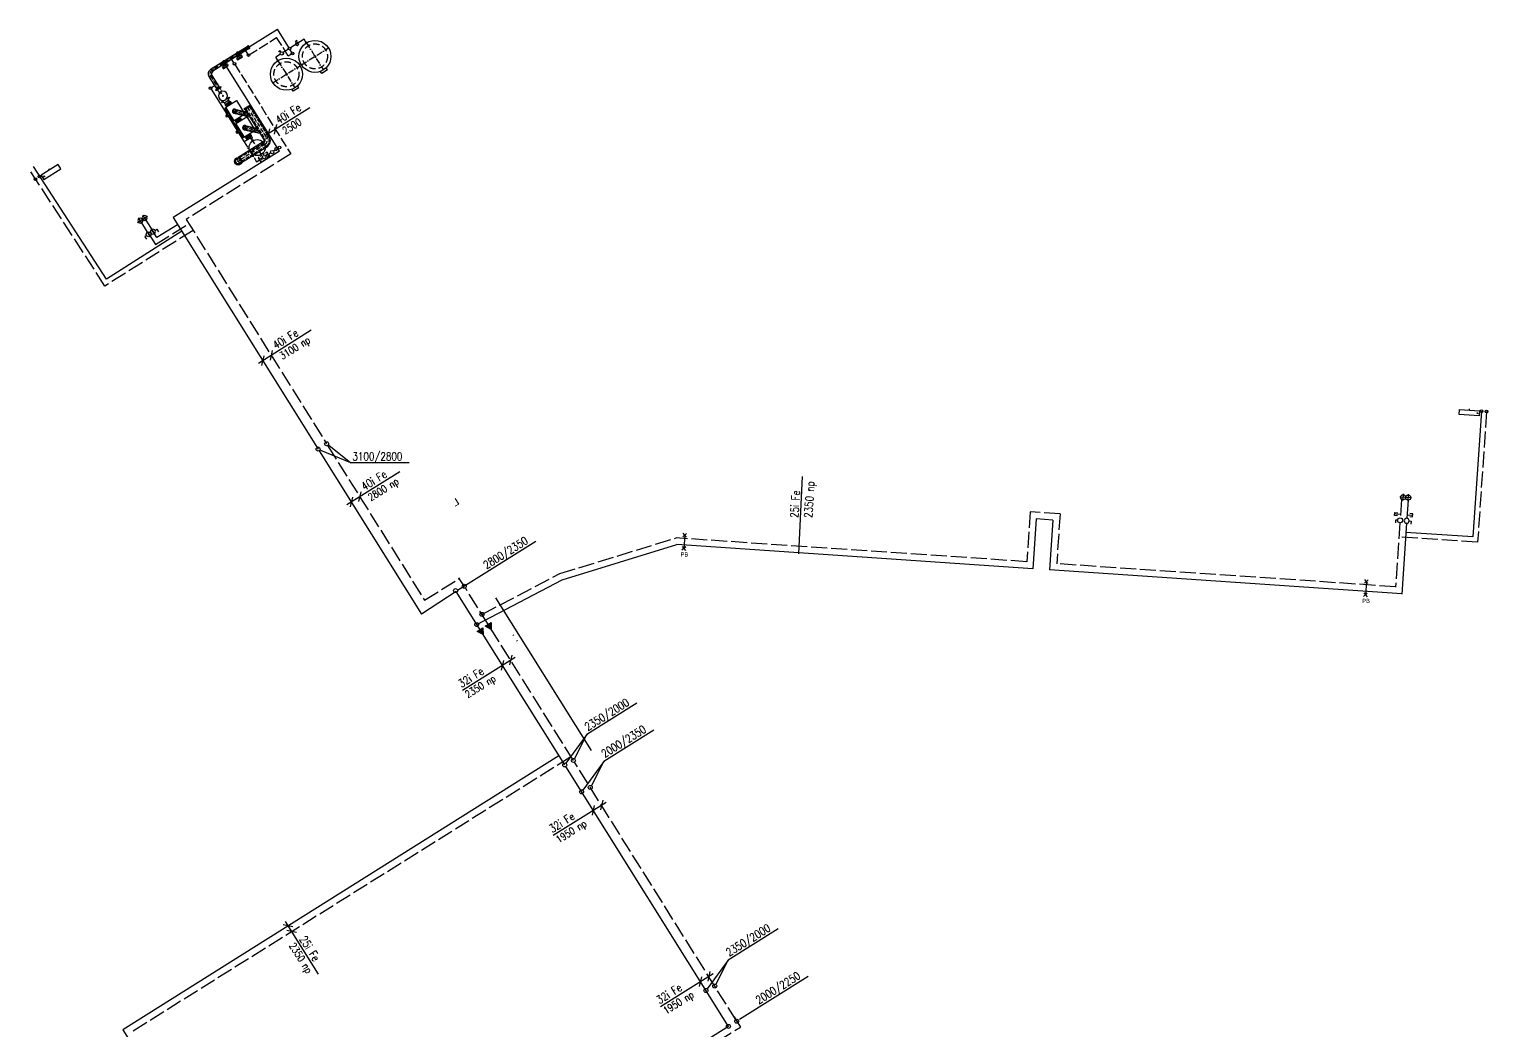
# Model space of a CAD drawing. Header units: millimetres. Extents: x -31076 to 15005, y 8975 to 66189.
# Drawn here: x -31076 to 12665, y 36157 to 66189 of the extents above; entities that cross this region are included whole.
import ezdxf
from ezdxf.enums import TextEntityAlignment as Align

# ---------------------------------------------------------------- set-up
doc = ezdxf.new("R2010")
doc.units = ezdxf.units.MM
for name, pattern in [('ACAD_ISO02W100', [15, 12, -3]), ('ACAD_ISO10W100', [18.5, 12, -3, 0.5, -3]), ('ČÁRKOVANÁ', [19.05, 12.7, -6.35])]:
    doc.linetypes.add(name, pattern=pattern)
doc.layers.add('-UNDERLAY_A-AREA-____-OTLN', color=252, linetype='Continuous', lineweight=25)
doc.layers.add('-UNDERLAY_I-WALL-____-OTLN', color=252, linetype='Continuous', lineweight=9)
for name, color, linetype in [('0UT_ARMATURY', 4, 'Continuous'), ('0UT_armatury závitové', 4, 'Continuous'), ('0UT_cerpadla', 4, 'Continuous'), ('0UT_DN_DN', 4, 'Continuous'), ('0UT_DN_kota', 4, 'Continuous'), ('0UT_DN_vyska', 4, 'Continuous'), ('0UT_LOMY_POTRUBI', 4, 'Continuous'), ('0UT_OT', 4, 'Continuous'), ('0UT_PB', 4, 'Continuous'), ('0UT_popis_UT_cara', 4, 'Continuous'), ('0UT_popis_UT_text', 4, 'Continuous'), ('0UT_POTRUBI', 4, 'Continuous'), ('0UT_POTRUBI_2CARA', 4, 'Continuous'), ('0UT_POTRUBI_2CARA_OSY', 4, 'ACAD_ISO10W100'), ('0ut_potrubi_redukce', 4, 'Continuous'), ('0UT_PRIRUBY', 4, 'Continuous'), ('0UT_STOUPACKY_ZNACKY', 4, 'Continuous'), ('0UT_SV', 4, 'ACAD_ISO10W100'), ('0UT_SV_upravena', 4, 'ACAD_ISO10W100'), ('0UT_TECHNOLOGIE', 4, 'Continuous'), ('0UT_VETEV_TUV', 4, 'Continuous'), ('0UT_VKL_BOD', 4, 'Continuous'), ('0UT_větev_T1_OT', 4, 'Continuous'), ('0UT_větev_T2', 4, 'Continuous')]:
    doc.layers.add(name, color=color, linetype=linetype)
doc.styles.add('Arial', font='arial.ttf', dxfattribs={"height": 50})
doc.styles.add('kačenka', font='romans.shx', dxfattribs={"width": 0.6})
doc.styles.add('POPISTELES', font='romans.shx', dxfattribs={"width": 0.8, "height": 100})
doc.styles.add('ROMANS', font='romans.shx', dxfattribs={"width": 0.7})

# ---------------------------------------------------------------- blocks, each defined once
blk = doc.blocks.new('A$C506974BA')
at = {"layer": '0UT_STOUPACKY_ZNACKY', "color": 8, "ltscale": 10}
for p, q in [((-68, 0), (68, 0)), ((0, 68), (0, -68))]:
    blk.add_line(p, q, dxfattribs=at)
at = {"layer": '0UT_STOUPACKY_ZNACKY', "ltscale": 10}
blk.add_circle((0, 0), 50, dxfattribs=at)
blk = doc.blocks.new('A$7E5810112F26AC')
at = {"layer": '0UT_ARMATURY', "ltscale": 40}
for p, q in [((-50, -50), (-90, -50)), ((-90, -50), (-90, -110))]:
    blk.add_line(p, q, dxfattribs=at)
blk.add_circle((0, -50), 50, dxfattribs=at)
blk = doc.blocks.new('A$7E5810F5D28A')
at = {"layer": '0UT_TECHNOLOGIE', "linetype": 'ACAD_ISO10W100', "ltscale": 15}
for p, q in [((0, 480), (0, -480)), ((480, 0), (-480, 0))]:
    blk.add_line(p, q, dxfattribs=at)
at = {"layer": '0UT_TECHNOLOGIE', "ltscale": 20}
for p, q in [((-540, -100), (-540, 100)), ((-540, 100), (-469, 100)), ((-540, -100), (-469, -100))]:
    blk.add_line(p, q, dxfattribs=at)
at = {"layer": '0UT_TECHNOLOGIE', "color": 7}
for p, q in [((480, 17), (505, 17)), ((505, 0), (505, 17)), ((505, 0), (505, -17)), ((505, 0), (505, -17)), ((480, -17), (505, -17))]:
    blk.add_line(p, q, dxfattribs=at)
at = {"layer": '0UT_TECHNOLOGIE', "ltscale": 20}
blk.add_circle((0, 0), 480, dxfattribs=at)
at = {"layer": '0UT_TECHNOLOGIE', "linetype": 'ČÁRKOVANÁ', "ltscale": 15}
blk.add_circle((0, 0), 375, dxfattribs=at)
at = {"layer": '0UT_TECHNOLOGIE', "style": 'POPISTELES', "width": 0.8}
blk.add_text('Vitocell 750 l', height=5, dxfattribs=at).set_placement((4, 0), align=Align.BOTTOM_LEFT)
blk = doc.blocks.new('A$C48D176CD')
at = {"layer": '0UT_cerpadla'}
for p, q in [((-111, 131), (-110, 144)), ((-111, 131), (-111, 131)), ((-111, 131), (-111, 131)), ((-111, 131), (-111, 131)), ((-110, 144), (68, 144)), ((-108, 87), (-107, 87)), ((-107, 87), (-107, 87)), ((-107, 87), (-107, 87)), ((-107, 87), (-107, 87)), ((-92, 87), (-91, 87)), ((-91, 87), (-89, 87)), ((-68, 43), (-70, 43)), ((-70, 23), (-70, 43)), ((-68, 23), (-70, 23)), ((-68, 43), (-68, 43)), ((-68, 43), (-68, 43)), ((-68, 43), (-66, 43)), ((-68, 43), (-68, 43)), ((-68, 43), (-66, 43)), ((-67, 43), (-68, 43)), ((-68, 23), (-68, 23)), ((-68, 23), (-68, 23)), ((-68, 23), (-66, 23)), ((-68, 23), (-66, 23)), ((-68, 23), (-68, 23)), ((-67, 23), (-68, 23)), ((-67, 43), (-58, 43)), ((-67, 23), (-58, 23)), ((-42, 43), (-66, 43)), ((-66, 43), (-66, 43)), ((-66, 23), (-66, 23)), ((-42, 23), (-66, 23)), ((-58, 43), (-58, 43)), ((-58, 23), (-58, 23)), ((-23, 19), (-57, 19)), ((-57, 19), (-57, 12)), ((-57, 15), (-57, 12)), ((-57, 12), (-57, 12)), ((-57, 12), (-57, 12)), ((-57, 7), (-57, 7)), ((-57, 7), (-57, 7)), ((-57, 7), (-57, 5)), ((-57, 7), (-57, 0)), ((-52, 45), (52, 45)), ((-52, 21), (-21, 21)), ((-44, 76), (-45, 87)), ((-44, 76), (44, 76)), ((-43, 76), (-43, 45)), ((-13, 43), (-42, 43)), ((-19, 23), (-42, 23)), ((-33, 0), (-33, 2)), ((-13, 43), (-13, 43)), ((-13, 43), (-13, 43)), ((-13, 43), (-13, 43)), ((2, 31), (-2, 31)), ((21, 21), (52, 21)), ((57, 19), (23, 19)), ((32, 87), (33, 87)), ((43, 76), (43, 45)), ((44, 76), (45, 87)), ((52, 45), (55, 44)), ((52, 21), (55, 22)), ((56, 36), (56, 42)), ((56, 24), (56, 30)), ((57, 19), (57, 12)), ((57, 15), (57, 12)), ((57, 12), (57, 12)), ((57, 12), (57, 12)), ((57, 7), (57, 7)), ((57, 7), (57, 7)), ((57, 7), (57, 5)), ((57, 7), (57, 0)), ((68, 144), (69, 131)), ((69, 131), (69, 131)), ((-33, 0), (-57, 0)), ((-55, 0), (-57, 0)), ((-55, -2), (-55, 0)), ((-37, -12), (-45, -12)), ((-40, -17), (-40, -12)), ((-40, -12), (-40, -12)), ((-34, -17), (-38, -17)), ((-35, -14), (-37, -12)), ((-35, -17), (-35, -12)), ((-26, -17), (-35, -17)), ((-25, -17), (-35, -17)), ((-34, -22), (-34, -17)), ((-20, -22), (-34, -22)), ((-25, -23), (-34, -22)), ((-29, -23), (-29, -35)), ((0, -35), (-29, -35)), ((-24, -17), (-26, -17)), ((-2, -54), (-2, -54)), ((-2, -54), (-2, -54)), ((29, -35), (0, -35)), ((2, -54), (2, -54)), ((2, -54), (2, -54)), ((34, -22), (20, -22)), ((31, -16), (25, -16)), ((25, -23), (34, -22)), ((29, -23), (29, -35)), ((57, 0), (30, 0)), ((45, -1), (30, -1)), ((31, -16), (31, -17)), ((34, -17), (31, -17)), ((34, -22), (34, -17)), ((34, -17), (50, -17)), ((48, -17), (48, -1)), ((50, -1), (48, -1)), ((50, -17), (48, -17)), ((50, -1), (57, 0)), ((50, -17), (50, -1))]:
    blk.add_line(p, q, dxfattribs=at)
at = {"layer": '0UT_cerpadla', "color": 8}
for p, q in [((-110, 131), (-111, 131)), ((-110, 131), (-110, 131)), ((-110, 131), (-110, 131)), ((-91, 131), (-92, 131))]:
    blk.add_line(p, q, dxfattribs=at)
at = {"layer": '0UT_cerpadla'}
blk.add_circle((0, 0), 29.8, dxfattribs=at)
at = {"layer": '0UT_cerpadla', "color": 251}
blk.add_circle((0, 0), 19.5, dxfattribs=at)
at = {"layer": '0UT_cerpadla'}
for centre, radius, start, end in [((-50, 21), 1.5, 270, 18.557), ((50, 21), 1.5, 161.443, 270), ((54, 42), 2, 0, 70), ((54, 24), 2, 290, 0), ((0, -5), 49, 268.0386, 270.0005), ((0, -5), 49, 269.9995, 271.9614)]:
    blk.add_arc(centre, radius, start, end, dxfattribs=at)
for centre, major_axis, ratio, start_param, end_param in [((0, 18), (-56.7, -5.5), 0.999991, 6.22994, 6.318027), ((0, 2), (-56.7, 5.5), 0.999991, 6.247529, 6.335616), ((-30, 87), (-96.1, 0), 0.00001, 2.648757, 2.652493), ((0, 18), (56.7, -5.5), 0.999991, 6.248344, 6.336431), ((0, 2), (56.7, 5.4), 0.999991, 6.231778, 6.319865), ((-11, -38), (-15.6, 0.1), 0.806112, 0.02425, 0.110033), ((-1, -44), (-21.8, 0.6), 0.449249, 1.265035, 1.557154), ((1, -44), (-21.8, -0.6), 0.449249, 1.584438, 1.876557), ((11, -38), (-15.5, -0.1), 0.808697, 3.030501, 3.116561)]:
    blk.add_ellipse(centre, major_axis=major_axis, ratio=ratio, start_param=start_param, end_param=end_param, dxfattribs=at)
at = {"layer": '0UT_cerpadla', "color": 8}
for points in [[(-111, 131), (-111, 131), (-111, 131), (-110, 131)], [(-109, 131), (-110, 131), (-110, 131), (-110, 131)]]:
    blk.add_open_spline(points, degree=3, dxfattribs=at)
at = {"layer": '0UT_cerpadla'}
for points, degree in [([(-108, 87), (-109, 101), (-110, 116), (-111, 131)], 3), ([(-52, 45), (-52, 45), (-53, 45), (-54, 44), (-54, 44), (-55, 44)], 5), ([(-52, 21), (-53, 21), (-54, 22), (-55, 22)], 3), ([(-30, 7), (-30, 7), (-29, 7), (-29, 8)], 3), ([(-12, 43), (-12, 43), (-12, 42), (-12, 42)], 3), ([(61, 87), (57, 87), (50, 87), (42, 87), (33, 87)], 4), ([(69, 131), (68, 116), (67, 101), (66, 87)], 3), ([(66, 87), (66, 87), (66, 87), (66, 87), (66, 87), (66, 87)], 5), ([(-45, -12), (-45, -12), (-45, -12), (-45, -12)], 3), ([(-39, -12), (-39, -12), (-39, -12), (-39, -12)], 3), ([(-34, -12), (-34, -12), (-35, -12), (-35, -12)], 3), ([(-27, -12), (-29, -12), (-32, -12), (-34, -12)], 3), ([(-26, -39), (-27, -37), (-27, -36), (-27, -35)], 3), ([(-24, -23), (-24, -23), (-24, -23), (-24, -23)], 3), ([(-2, -32), (-2, -32), (-2, -32), (-2, -32)], 3), ([(2, -32), (2, -32), (2, -32), (2, -32)], 3), ([(18, -24), (21, -24), (23, -23), (25, -23)], 3), ([(24, -23), (24, -23), (24, -23), (24, -23)], 3), ([(27, -35), (27, -36), (27, -37), (26, -39)], 3)]:
    blk.add_open_spline(points, degree=degree, dxfattribs=at)
at = {"layer": '0UT_cerpadla', "color": 8}
for points, degree, knots in [([(-110, 131), (-110, 131), (-110, 131), (-109, 131), (-109, 131), (-109, 131), (-109, 131), (-109, 131), (-109, 131), (-109, 131), (-108, 131), (-108, 131), (-108, 131), (-107, 131), (-106, 131), (-105, 131), (-105, 131), (-104, 131), (-103, 131), (-100, 131), (-99, 131), (-97, 131), (-96, 131), (-95, 131), (-95, 131), (-94, 131), (-93, 131), (-93, 131), (-92, 131), (-92, 131)], 3, [0, 0, 0, 0, 0.073696, 0.073696, 0.136784, 0.136784, 0.261881, 0.261881, 0.347705, 0.347705, 0.396612, 0.396612, 0.526707, 0.526707, 0.699406, 0.699406, 0.795605, 0.795605, 0.988034, 0.988034, 1.302648, 1.302648, 1.38408, 1.38408, 1.505345, 1.505345, 1.564031, 1.564031, 1.621354, 1.621354, 1.621354, 1.621354]), ([(-109, 131), (-109, 131), (-109, 131), (-109, 131), (-109, 131), (-109, 131)], 3, [-0.03653617, -0.03653617, -0.03653617, -0.03653617, -0.01826815, -0.01826815, 0, 0, 0, 0]), ([(-94, 131), (-96, 131), (-97, 131), (-101, 131), (-103, 131), (-106, 131), (-107, 131), (-109, 131), (-109, 131), (-109, 131)], 3, [-1.631179, -1.631179, -1.631179, -1.631179, -1.179348, -1.179348, -0.815286, -0.815286, -0.451374, -0.451374, 0, 0, 0, 0]), ([(-92, 131), (-92, 131), (-93, 131), (-93, 131), (-93, 131), (-93, 131), (-94, 131), (-94, 131), (-94, 131), (-94, 131), (-94, 131), (-94, 131)], 5, [0, 0, 0, 0, 0, 0, 1.052787, 1.052787, 1.052787, 1.499553, 1.499553, 1.499553, 1.795463, 1.795463, 1.795463, 1.795463, 1.795463, 1.795463]), ([(-92, 131), (-92, 131), (-92, 131), (-91, 131), (-91, 131), (-91, 131)], 3, [-0.1697494, -0.1697494, -0.1697494, -0.1697494, -0.0848673, -0.0848673, 0, 0, 0, 0]), ([(69, 131), (31, 131), (27, 131), (23, 131), (20, 131), (17, 131), (13, 131), (10, 131), (7, 131), (5, 131), (-5, 131), (-15, 131), (-24, 131), (-32, 131), (-40, 131), (-47, 131), (-61, 131), (-75, 131), (-88, 131), (-89, 131), (-90, 131), (-91, 131)], 3, [0.000024, 0.000024, 0.000024, 0.000024, 12.654038, 12.654038, 12.654038, 23.029878, 23.029878, 23.029878, 32.006437, 32.006437, 32.006437, 61.457706, 61.457706, 61.457706, 84.561033, 84.561033, 84.561033, 125.472818, 125.472818, 125.472818, 127.790128, 127.790128, 127.790128, 127.790128]), ([(-91, 131), (-79, 131), (-67, 131), (-51, 131), (-47, 131), (-38, 131), (-32, 131), (-22, 131), (-16, 131), (-7, 131), (-3, 131), (4, 131), (6, 131), (12, 131), (14, 131), (18, 131), (19, 131), (23, 131), (25, 131), (30, 131), (32, 131), (35, 131)], 3, [-12.719551, -12.719551, -12.719551, -12.719551, -9.179779, -9.179779, -7.984236, -7.984236, -6.394327, -6.394327, -4.805709, -4.805709, -3.610494, -3.610494, -2.711491, -2.711491, -2.03585, -2.03585, -1.528134, -1.528134, -0.765405, -0.765405, -0.000002, -0.000002, -0.000002, -0.000002]), ([(35, 131), (38, 131), (41, 131), (47, 131), (50, 131), (54, 131), (57, 131), (60, 131), (61, 131), (62, 131), (62, 131), (63, 131), (63, 131), (63, 131), (63, 131), (63, 131), (64, 131), (64, 131), (64, 131), (64, 131), (64, 131), (64, 131), (64, 131), (64, 131), (64, 131), (64, 131)], 3, [0, 0, 0, 0, 1.133969, 1.133969, 2.258949, 2.258949, 3.369868, 3.369868, 3.918093, 3.918093, 4.190091, 4.190091, 4.325523, 4.325523, 4.393093, 4.393093, 4.42684, 4.42684, 4.443704, 4.443704, 4.452134, 4.452134, 4.456349, 4.456349, 4.460562, 4.460562, 4.460562, 4.460562]), ([(64, 131), (65, 131), (66, 131), (68, 131), (69, 131), (69, 131), (69, 131), (69, 131)], 3, [-10.055209, -10.055209, -10.055209, -10.055209, -8.975972, -8.975972, -7.882626, -7.882626, -7.257423, -7.257423, -7.257423, -7.257423])]:
    blk.add_open_spline(points, degree=degree, knots=knots, dxfattribs=at)
at = {"layer": '0UT_cerpadla'}
for points, degree, knots in [([(-92, 87), (-93, 87), (-93, 87), (-93, 87), (-94, 87), (-94, 87), (-95, 87), (-96, 87), (-96, 87), (-97, 87), (-99, 87), (-100, 87), (-101, 87), (-103, 87), (-104, 87), (-105, 87), (-106, 87), (-106, 87), (-107, 87), (-107, 87), (-107, 87)], 5, [38.923731, 38.923731, 38.923731, 38.923731, 38.923731, 38.923731, 41.514116, 41.514116, 41.514116, 44.137442, 44.137442, 44.137442, 50.017361, 50.017361, 50.017361, 59.512524, 59.512524, 59.512524, 69.756127, 69.756127, 69.756127, 79.068936, 79.068936, 79.068936, 79.068936, 79.068936, 79.068936]), ([(32, 87), (30, 87), (28, 87), (26, 87), (22, 87), (18, 87), (16, 87), (12, 87), (9, 87), (7, 87), (0, 87), (-8, 87), (-13, 87), (-23, 87), (-34, 87), (-38, 87), (-51, 87), (-64, 87), (-72, 87), (-80, 87), (-89, 87)], 5, [180.736954, 180.736954, 180.736954, 180.736954, 180.736954, 180.736954, 202.705345, 202.705345, 202.705345, 220.718572, 220.718572, 220.718572, 236.302634, 236.302634, 236.302634, 287.432428, 287.432428, 287.432428, 327.541963, 327.541963, 327.541963, 402.59171, 402.59171, 402.59171, 402.59171, 402.59171, 402.59171]), ([(-56, 43), (-56, 43), (-56, 43), (-56, 44), (-55, 44), (-55, 44), (-55, 44), (-55, 44)], 3, [-1.0711989, -1.0711989, -1.0711989, -1.0711989, -1.038574, -1.038574, -0.9643464, -0.9643464, -0.9556717, -0.9556717, -0.9556717, -0.9556717]), ([(-56, 23), (-56, 23), (-56, 23), (-56, 23), (-55, 22), (-55, 22), (-55, 22), (-55, 22)], 3, [0.1154406, 0.1154406, 0.1154406, 0.1154406, 0.1480655, 0.1480655, 0.2222932, 0.2222932, 0.2309678, 0.2309678, 0.2309678, 0.2309678]), ([(-33, 2), (-33, 3), (-33, 3), (-33, 3), (-33, 3), (-32, 4), (-32, 5), (-31, 6), (-30, 6), (-30, 7)], 3, [0, 0, 0, 0, 0.047716, 0.047716, 0.1055466, 0.1055466, 0.2695679, 0.2695679, 0.4245111, 0.4245111, 0.4245111, 0.4245111]), ([(-12, 43), (-12, 43), (-12, 43), (-12, 43), (-12, 43), (-13, 43), (-13, 43), (-13, 43), (-13, 43), (-13, 43)], 3, [0, 0, 0, 0, 0.0107778, 0.0107778, 0.0215553, 0.0215553, 0.03232076, 0.03232076, 0.04308671, 0.04308671, 0.04308671, 0.04308671]), ([(-10, 28), (-9, 30), (-9, 31), (-9, 35), (-9, 37), (-10, 40), (-11, 42), (-13, 43)], 3, [-1.577195, -1.577195, -1.577195, -1.577195, -1.076437, -1.076437, -0.538568, -0.538568, -0.000001, -0.000001, -0.000001, -0.000001]), ([(-13, 43), (-13, 43), (-13, 43), (-13, 43), (-13, 43), (-13, 43), (-13, 43), (-13, 43), (-13, 43), (-13, 43)], 3, [-0.04263618, -0.04263618, -0.04263618, -0.04263618, -0.03197688, -0.03197688, -0.02131805, -0.02131805, -0.01065917, -0.01065917, -0.00000001, -0.00000001, -0.00000001, -0.00000001]), ([(-13, 43), (-12, 42), (-11, 40), (-10, 37), (-9, 35), (-9, 31), (-10, 30), (-10, 28)], 3, [0.000002, 0.000002, 0.000002, 0.000002, 0.539039, 0.539039, 1.076352, 1.076352, 1.592434, 1.592434, 1.592434, 1.592434]), ([(-13, 43), (-13, 43), (-13, 43), (-13, 43), (-13, 43), (-13, 43), (-13, 43), (-13, 43), (-13, 43), (-13, 43)], 3, [-0.04264014, -0.04264014, -0.04264014, -0.04264014, -0.03197437, -0.03197437, -0.02130905, -0.02130905, -0.01065467, -0.01065467, 0, 0, 0, 0]), ([(-13, 43), (-13, 43), (-13, 43), (-13, 43), (-13, 43), (-13, 43), (-13, 43), (-13, 43), (-13, 43), (-13, 43)], 3, [0, 0, 0, 0, 0.01077076, 0.01077076, 0.02154122, 0.02154122, 0.03231143, 0.03231143, 0.04308212, 0.04308212, 0.04308212, 0.04308212]), ([(-13, 43), (-12, 42), (-11, 40), (-9, 37), (-9, 35), (-9, 31), (-9, 30), (-10, 28)], 3, [0, 0, 0, 0, 0.536224, 0.536224, 1.072624, 1.072624, 1.580572, 1.580572, 1.580572, 1.580572]), ([(-12, 42), (-11, 41), (-10, 39), (-9, 36), (-9, 35), (-9, 31), (-9, 30), (-10, 28), (-10, 28), (-10, 28)], 3, [0, 0, 0, 0, 0.473174, 0.473174, 0.947266, 0.947266, 1.421483, 1.421483, 1.440257, 1.440257, 1.440257, 1.440257]), ([(3, 33), (3, 33), (3, 34), (3, 35), (2, 35), (2, 35), (2, 36), (1, 36), (0, 36), (0, 36), (-1, 36), (-2, 36), (-2, 35), (-2, 35), (-3, 35), (-3, 34), (-3, 33), (-3, 33)], 3, [0, 0, 0, 0, 0.1130288, 0.1130288, 0.2260576, 0.2260576, 0.3390864, 0.3390864, 0.4521152, 0.4521152, 0.565144, 0.565144, 0.6781728, 0.6781728, 0.7912016, 0.7912016, 0.9042305, 0.9042305, 0.9042305, 0.9042305]), ([(-3, 33), (-3, 33), (-3, 32), (-3, 32), (-2, 31), (-2, 31), (-2, 30), (-1, 30), (0, 30), (0, 30), (1, 30), (2, 30), (2, 31), (2, 31), (3, 32), (3, 32), (3, 33), (3, 33)], 3, [0.9042305, 0.9042305, 0.9042305, 0.9042305, 1.0172593, 1.0172593, 1.1302881, 1.1302881, 1.2433169, 1.2433169, 1.3563457, 1.3563457, 1.4693745, 1.4693745, 1.5824033, 1.5824033, 1.6954321, 1.6954321, 1.8084609, 1.8084609, 1.8084609, 1.8084609]), ([(56, 36), (56, 36), (56, 36), (56, 36), (56, 35), (56, 35), (56, 35), (56, 34), (56, 33), (56, 33)], 3, [0.4521152, 0.4521152, 0.4521152, 0.4521152, 0.565144, 0.565144, 0.6781728, 0.6781728, 0.7912016, 0.7912016, 0.9042305, 0.9042305, 0.9042305, 0.9042305]), ([(56, 33), (56, 33), (56, 32), (56, 32), (56, 31), (56, 31), (56, 30), (56, 30), (56, 30), (56, 30)], 3, [0.9042305, 0.9042305, 0.9042305, 0.9042305, 1.0172593, 1.0172593, 1.1302881, 1.1302881, 1.2433169, 1.2433169, 1.3563457, 1.3563457, 1.3563457, 1.3563457]), ([(66, 87), (66, 87), (66, 87), (64, 87), (63, 87), (61, 87)], 3, [-2.611577, -2.611577, -2.611577, -2.611577, -1.305789, -1.305789, 0, 0, 0, 0]), ([(-55, 0), (-55, 0), (-54, 0), (-52, 0), (-50, 0), (-44, 0), (-42, 0), (-37, 0), (-35, 0), (-33, 0)], 3, [-5.124102, -5.124102, -5.124102, -5.124102, -4.021283, -4.021283, -2.211077, -2.211077, -0.908452, -0.908452, -0.000001, -0.000001, -0.000001, -0.000001]), ([(-45, -12), (-45, -12), (-45, -12), (-45, -12), (-45, -12), (-45, -12), (-46, -12), (-46, -12), (-46, -12), (-46, -12), (-47, -12), (-47, -12), (-47, -12), (-48, -11), (-49, -11), (-50, -10), (-51, -10), (-52, -8), (-53, -7), (-54, -5), (-54, -4), (-55, -3), (-55, -2), (-55, -2)], 3, [0, 0, 0, 0, 0.097365, 0.097365, 0.147236, 0.147236, 0.190374, 0.190374, 0.250095, 0.250095, 0.310791, 0.310791, 0.410027, 0.410027, 0.5976, 0.5976, 0.888115, 0.888115, 1.205554, 1.205554, 1.524166, 1.524166, 1.670919, 1.670919, 1.670919, 1.670919]), ([(-38, -17), (-38, -17), (-39, -17), (-39, -17), (-39, -17), (-40, -17), (-40, -17), (-40, -17)], 3, [-0.9464017, -0.9464017, -0.9464017, -0.9464017, -0.8280898, -0.8280898, -0.7097778, -0.7097778, -0.6311225, -0.6311225, -0.6311225, -0.6311225]), ([(-35, -12), (-35, -12), (-35, -12), (-36, -12), (-36, -12), (-37, -12), (-37, -12), (-37, -12)], 3, [-2.910986, -2.910986, -2.910986, -2.910986, -2.843582, -2.843582, -2.176255, -2.176255, -1.775306, -1.775306, -1.775306, -1.775306]), ([(-8, -53), (-11, -53), (-13, -52), (-16, -51), (-19, -50), (-22, -48), (-23, -47), (-24, -45), (-25, -43), (-26, -42), (-26, -41), (-26, -40)], 5, [75.737459, 75.737459, 75.737459, 75.737459, 75.737459, 75.737459, 84.003498, 84.003498, 84.003498, 88.136517, 88.136517, 88.136517, 92.269537, 92.269537, 92.269537, 92.269537, 92.269537, 92.269537]), ([(-18, -24), (-21, -24), (-23, -23), (-24, -23), (-24, -23), (-25, -23)], 3, [0.156874, 0.156874, 0.156874, 0.156874, 1.252622, 1.252622, 1.291832, 1.291832, 1.291832, 1.291832]), ([(-17, -25), (-17, -25), (-17, -25), (-16, -26), (-16, -27), (-15, -28), (-14, -29), (-13, -30), (-12, -30), (-10, -31), (-9, -31), (-8, -32)], 3, [0.092886, 0.092886, 0.092886, 0.092886, 0.195787, 0.195787, 0.414271, 0.414271, 0.752501, 0.752501, 1.072591, 1.072591, 1.381523, 1.381523, 1.381523, 1.381523]), ([(-8, -32), (-7, -32), (-6, -32), (-4, -32), (-3, -32), (-2, -32)], 3, [0, 0, 0, 0, 0.337514, 0.337514, 0.670308, 0.670308, 0.670308, 0.670308]), ([(-2, -32), (-2, -32), (-2, -32), (-2, -32), (-2, -32), (-2, -32)], 3, [0, 0, 0, 0, 0.001973185, 0.001973185, 0.005164924, 0.005164924, 0.005164924, 0.005164924]), ([(-2, -32), (-2, -32), (-1, -32), (-1, -32), (0, -32), (0, -32)], 3, [0, 0, 0, 0, 0.0902817, 0.0902817, 0.1806125, 0.1806125, 0.1806125, 0.1806125]), ([(2, -32), (2, -32), (1, -32), (1, -32), (0, -32), (0, -32)], 3, [-0.1806041, -0.1806041, -0.1806041, -0.1806041, -0.0903265, -0.0903265, 0, 0, 0, 0]), ([(8, -32), (7, -32), (6, -32), (4, -32), (3, -32), (2, -32)], 3, [-0.6727624, -0.6727624, -0.6727624, -0.6727624, -0.3340131, -0.3340131, -0.0000002, -0.0000002, -0.0000002, -0.0000002]), ([(2, -32), (2, -32), (2, -32), (2, -32), (2, -32), (2, -32)], 3, [-0.003256231, -0.003256231, -0.003256231, -0.003256231, -0.002015467, -0.002015467, 0, 0, 0, 0]), ([(8, -32), (9, -31), (10, -31), (12, -30), (13, -30), (14, -29), (15, -28), (16, -27), (16, -26), (17, -25), (17, -25), (17, -25)], 3, [0, 0, 0, 0, 0.31158, 0.31158, 0.634415, 0.634415, 0.975513, 0.975513, 1.195845, 1.195845, 1.299615, 1.299615, 1.299615, 1.299615]), ([(26, -40), (26, -42), (25, -44), (24, -45), (23, -47), (22, -48), (20, -49), (17, -51), (12, -52), (8, -53)], 3, [143.096887, 143.096887, 143.096887, 143.096887, 147.229912, 147.229912, 147.229912, 151.362938, 151.362938, 151.362938, 159.628988, 159.628988, 159.628988, 159.628988]), ([(45, -1), (42, -4), (39, -7), (37, -9), (34, -12), (32, -15), (32, -15), (31, -15), (31, -16)], 5, [0, 0, 0, 0, 0, 0, 28.399017, 28.399017, 28.399017, 30.627542, 30.627542, 30.627542, 30.627542, 30.627542, 30.627542])]:
    blk.add_open_spline(points, degree=degree, knots=knots, dxfattribs=at)
for points, weights in [([(31, -17), (38, -17), (48, -17)], [1.38380072039, 1.23005690988, 1.04780471135]), ([(48, -1), (46, -1), (45, -1)], [1.46769758013, 1.5104979856, 1.55217594199])]:
    blk.add_rational_spline(points, weights, degree=2, dxfattribs=at)
at = {"layer": '0UT_cerpadla', "color": 3, "style": 'Arial', "width": 0.8}
blk.add_text('MAGNA1 32-100', height=5, dxfattribs=at).set_placement((0, 45), align=Align.BOTTOM_CENTER)
blk = doc.blocks.new('A$C09B05375')
at = {"layer": '0UT_TECHNOLOGIE'}
blk.add_lwpolyline([(0, 0), (480, 0), (480, 380), (0, 380)], close=True, dxfattribs=at)
at = {"layer": '0UT_TECHNOLOGIE', "color": 251}
for radius in [62.5, 40]:
    blk.add_circle((240, 220), radius, dxfattribs=at)
at = {"layer": '0UT_TECHNOLOGIE', "color": 3, "style": 'kačenka', "width": 0.8}
blk.add_text('VIESSMANN VITODES 200-W, P= 10,9-45 kW (80/60°C)', height=2, dxfattribs=at).set_placement((3, 0), align=Align.BOTTOM_LEFT)
blk = doc.blocks.new('A$7E5812FB25E')
at = {"layer": '0UT_TECHNOLOGIE', "lineweight": 20}
for p, q in [((0, 85), (0, -60)), ((0, 85), (0, -85)), ((0, 85), (10, 85)), ((10, 85), (10, -85)), ((117, 45), (10, 45)), ((0, -85), (10, -85)), ((117, -45), (10, -45))]:
    blk.add_line(p, q, dxfattribs=at)
at = {"layer": '0UT_TECHNOLOGIE'}
for p, q in [((433, 85), (353, 85)), ((381, 85), (381, 127)), ((381, 127), (405, 127)), ((393, 135), (384, 135)), ((384, 135), (384, 127)), ((393, 135), (402, 135)), ((402, 135), (402, 127)), ((405, 85), (405, 127)), ((488, 75), (443, 75)), ((443, 75), (443, -75)), ((488, 75), (580, 75)), ((508, 80), (502, 80)), ((502, 80), (502, 70)), ((502, 75), (502, 80)), ((502, 77), (508, 77)), ((502, 72), (508, 72)), ((502, 70), (508, 70)), ((506, 58), (508, 62)), ((508, 58), (506, 58)), ((506, 58), (506, 0)), ((508, -91), (508, 90)), ((530, 90), (508, 90)), ((508, 90), (508, 18)), ((530, 75), (508, 75)), ((530, 60), (509, 60)), ((530, 45), (509, 45)), ((530, 75), (530, 90)), ((530, 90), (545, 90)), ((530, 75), (530, 90)), ((530, 75), (530, 90)), ((530, 75), (530, 90)), ((546, 82), (530, 82)), ((530, -76), (530, 75)), ((530, -76), (530, 75)), ((546, 68), (530, 68)), ((547, 29), (530, 29)), ((545, 90), (547, -1)), ((555, 79), (546, 79)), ((556, 61), (546, 61)), ((555, 75), (555, 79)), ((555, 75), (558, -1)), ((591, 153), (791, 153)), ((591, 153), (591, 112)), ((850, 243), (791, 243)), ((791, 129), (791, 243)), ((791, 129), (850, 129)), ((850, 129), (850, 243)), ((850, 153), (1371, 153)), ((1060, 75), (1095, 75)), ((1085, 75), (1083, -1)), ((1085, 75), (1085, 79)), ((1085, 79), (1095, 79)), ((1085, 61), (1095, 61)), ((1095, 90), (1094, -1)), ((1094, 29), (1127, 29)), ((1095, 90), (1125, 90)), ((1095, 82), (1110, 82)), ((1095, 68), (1110, 68)), ((1110, 75), (1110, 90)), ((1110, 75), (1110, 90)), ((1126, 82), (1110, 82)), ((1110, -76), (1110, 75)), ((1126, 68), (1110, 68)), ((1125, 90), (1127, -1)), ((1135, 79), (1126, 79)), ((1126, 75), (1160, 75)), ((1136, 61), (1126, 61)), ((1135, 75), (1135, 79)), ((1135, 78), (1138, 78)), ((1135, 75), (1138, -1)), ((1138, 71), (1136, 71)), ((1138, 78), (1138, 75)), ((1138, 75), (1138, 71)), ((1371, 129), (1371, 243)), ((1371, 243), (1430, 243)), ((1371, 129), (1430, 129)), ((1430, 129), (1430, 243)), ((1430, 153), (1630, 153)), ((1630, 153), (1630, 112)), ((1640, 75), (1665, 75)), ((1665, 75), (1663, -1)), ((1665, 75), (1665, 79)), ((1665, 79), (1675, 79)), ((1665, 61), (1675, 61)), ((1675, 90), (1674, -1)), ((1674, 29), (1690, 29)), ((1690, 90), (1675, 90)), ((1675, 82), (1690, 81)), ((1675, 68), (1690, 68)), ((1690, 75), (1690, 90)), ((1690, 75), (1690, 90)), ((1690, 75), (1690, 90)), ((1690, 75), (1690, 90)), ((1690, 90), (1712, 90)), ((1690, -76), (1690, 75)), ((1690, 75), (1712, 75)), ((1690, -76), (1690, 75)), ((1690, 60), (1712, 60)), ((1690, 45), (1712, 45)), ((1712, -91), (1712, 90)), ((1712, 90), (1712, 18)), ((1712, 80), (1718, 80)), ((1718, 77), (1712, 77)), ((1718, 70), (1712, 70)), ((1714, 58), (1712, 62)), ((1712, 58), (1714, 58)), ((1719, 72), (1713, 72)), ((1714, 58), (1714, -1)), ((1718, 80), (1718, 70)), ((1718, 75), (1718, 80)), ((433, -85), (353, -85)), ((381, -85), (381, -127)), ((381, -127), (405, -127)), ((384, -135), (384, -127)), ((393, -135), (384, -135)), ((393, -135), (402, -135)), ((402, -135), (402, -127)), ((405, -85), (405, -127)), ((508, -76), (443, -76)), ((502, -81), (502, -71)), ((502, -71), (508, -71)), ((502, -73), (508, -73)), ((502, -78), (508, -78)), ((508, -81), (502, -81)), ((506, -59), (506, 0)), ((508, -59), (506, -59)), ((506, -59), (508, -63)), ((508, -76), (546, -76)), ((508, -83), (546, -83)), ((530, -91), (508, -91)), ((530, -46), (509, -46)), ((530, -61), (509, -61)), ((547, -30), (530, -30)), ((556, -69), (530, -69)), ((530, -76), (530, -91)), ((530, -76), (530, -91)), ((530, -76), (530, -91)), ((530, -76), (530, -91)), ((554, -91), (535, -91)), ((545, -91), (547, -1)), ((556, -63), (546, -62)), ((546, -76), (580, -76)), ((546, -83), (580, -83)), ((556, -76), (554, -91)), ((555, -76), (558, -1)), ((1060, -76), (1095, -76)), ((1060, -76), (1095, -76)), ((1085, -76), (1083, -1)), ((1085, -63), (1095, -62)), ((1085, -69), (1110, -69)), ((1085, -76), (1087, -91)), ((1087, -91), (1105, -91)), ((1095, -91), (1094, -1)), ((1094, -30), (1127, -30)), ((1126, -83), (1095, -83)), ((1126, -69), (1110, -69)), ((1110, -76), (1110, -91)), ((1110, -76), (1110, -91)), ((1110, -91), (1135, -91)), ((1125, -91), (1127, -1)), ((1136, -63), (1126, -62)), ((1126, -76), (1160, -76)), ((1135, -91), (1138, -1)), ((1135, -79), (1138, -79)), ((1138, -72), (1136, -72)), ((1138, -76), (1138, -72)), ((1138, -79), (1138, -76)), ((1640, -1), (1690, -1)), ((1640, -76), (1696, -76)), ((1640, -76), (1712, -76)), ((1665, -76), (1663, -1)), ((1665, -63), (1675, -62)), ((1665, -69), (1690, -69)), ((1665, -76), (1667, -91)), ((1667, -91), (1685, -91)), ((1675, -91), (1674, -1)), ((1674, -30), (1690, -30)), ((1690, -91), (1685, -91)), ((1690, -46), (1712, -46)), ((1690, -61), (1712, -61)), ((1690, -76), (1690, -91)), ((1690, -76), (1690, -91)), ((1690, -76), (1690, -91)), ((1690, -76), (1690, -91)), ((1690, -91), (1712, -91)), ((1712, -59), (1714, -59)), ((1714, -59), (1712, -63)), ((1718, -71), (1712, -71)), ((1718, -78), (1712, -78)), ((1712, -81), (1718, -81)), ((1719, -73), (1713, -73)), ((1714, -59), (1714, -1)), ((1718, -81), (1718, -71))]:
    blk.add_line(p, q, dxfattribs=at)
at = {"layer": '0UT_TECHNOLOGIE', "lineweight": 25}
for p, q in [((508, -91), (580, -91)), ((508, -91), (580, -91)), ((530, 0), (580, -1)), ((530, -91), (535, -91)), ((547, -1), (580, -1)), ((1060, -1), (1094, -1)), ((1110, -91), (1105, -91)), ((1127, -1), (1160, -1))]:
    blk.add_line(p, q, dxfattribs=at)
at = {"layer": '0UT_TECHNOLOGIE'}
blk.add_lwpolyline([(161, -13), (168, 3), (155, 14), (141, 6), (144, -11)], close=True, dxfattribs=at)
for centre, radius in [((247, 0), 136), ((247, 0), 15), ((820, 219), 17.8), ((1400, 219), 17.8)]:
    blk.add_circle(centre, radius, dxfattribs=at)
for centre, start, end in [((433, 75), 0, 90.1524), ((433, -75), 269.8476, 0)]:
    blk.add_arc(centre, 10, start, end, dxfattribs=at)
for p in [(580, -268), (1160, -268)]:
    blk.add_blockref('A$C09B05375', p, dxfattribs=at)

msp = doc.modelspace()

# ---------------------------------------------------------------- hatches: boundary and pattern name
at = {"layer": '0UT_OT'}
for points in [[(-30619, 61782, -1), (-30641, 61768, -1)], [(12343, 54675, 1), (12368, 54673, 1)]]:
    msp.add_hatch(color=256, dxfattribs=at).paths.add_polyline_path(points)
at = {"layer": '0ut_potrubi_redukce'}
h = msp.add_hatch(color=256, dxfattribs=at)
h.paths.add_polyline_path([(-17472, 48241), (-17558, 48187), (-17465, 48037)])
h.paths.add_polyline_path([(-17558, 48187), (-17644, 48133), (-17465, 48037)])
h = msp.add_hatch(color=256, dxfattribs=at)
h.paths.add_polyline_path([(-17224, 48396), (-17310, 48342), (-17217, 48193)])
h.paths.add_polyline_path([(-17310, 48342), (-17397, 48288), (-17217, 48193)])

# ---------------------------------------------------------------- linework, layer by layer
at = {"layer": '-UNDERLAY_A-AREA-____-OTLN'}
msp.add_line((-14213, 44561), (-17078, 49134), dxfattribs=at)
at = {"layer": '-UNDERLAY_I-WALL-____-OTLN'}
for p, q in [((-18299, 52119), (-18193, 51950)), ((-18299, 51883), (-18193, 51950)), ((-16545, 48027), (-16572, 48010)), ((-16466, 47841), (-16436, 47860))]:
    msp.add_line(p, q, dxfattribs=at)
at = {"layer": '0UT_ARMATURY'}
for p, q in [((10044, 51638), (9901, 51647)), ((10244, 51624), (10388, 51614))]:
    msp.add_line(p, q, dxfattribs=at)
for points in [[(9960, 51598), (9871, 51604), (9877, 51694), (9967, 51688)], [(10322, 51574), (10411, 51568), (10418, 51657), (10328, 51663)]]:
    msp.add_lwpolyline(points, dxfattribs=at)
at = {"layer": '0UT_armatury závitové'}
for p in [(-23672, 62637), (-23695, 62599)]:
    msp.add_line(p, (-23706, 62616), dxfattribs=at)
msp.add_circle((-23679, 62573), 30, dxfattribs=at)
at = {"layer": '0UT_DN_kota', "ltscale": 10}
for p, q in [((-22664, 63831), (-23990, 63000)), ((-23870, 63200), (-23938, 62908)), ((-23659, 63333), (-23726, 63041)), ((-22619, 57160), (-24201, 56169)), ((-23785, 56556), (-23852, 56263)), ((-24039, 56396), (-24106, 56104)), ((-19964, 52921), (-21546, 51930)), ((-21383, 52157), (-21450, 51864)), ((-21129, 52316), (-21196, 52024)), ((-18085, 46368), (-16503, 47359)), ((-16855, 47263), (-16922, 46971)), ((-16601, 47423), (-16668, 47130)), ((-15360, 42018), (-13778, 43009)), ((-14130, 42913), (-14197, 42621)), ((-13876, 43072), (-13943, 42780)), ((-22403, 37852), (-23394, 39434)), ((-23167, 39271), (-23459, 39338)), ((-23061, 39102), (-23353, 39169)), ((-12145, 36885), (-10563, 37876)), ((-10915, 37780), (-10982, 37488)), ((-10661, 37940), (-10728, 37647))]:
    msp.add_line(p, q, dxfattribs=at)
at = {"layer": '0UT_LOMY_POTRUBI', "ltscale": 10}
for centre, radius in [((-23270, 65608), 40), ((-25238, 65184), 40), ((-24920, 65147), 40), ((-24814, 65449), 40), ((-24496, 65413), 40), ((-23178, 65460), 40), ((-25640, 64423), 40), ((-24425, 62935), 40), ((-23569, 62642), 40), ((-30890, 61691), 40), ((-30763, 61770), 40), ((12476, 54734), 40), ((12625, 54723), 40), ((-22156, 53757), 60), ((-22411, 53597), 60), ((-18029, 49488), 60), ((-18290, 49356), 60), ((-17499, 48643), 60), ((-17653, 48338), 60), ((-15017, 44130), 60), ((-14756, 44263), 60), ((-14511, 43322), 60), ((-14249, 43454), 60), ((-10780, 37366), 60), ((-10518, 37498), 60), ((-10106, 36290), 60), ((-9859, 36445), 60)]:
    msp.add_circle(centre, radius, dxfattribs=at)
at = {"layer": '0UT_OT'}
for points in [[(-30210, 62130), (-30718, 61811), (-30636, 61680), (-30127, 61998)], [(11818, 54788), (12416, 54748), (12406, 54593), (11807, 54634)]]:
    msp.add_lwpolyline(points, close=True, dxfattribs=at)
for centre in [(-30630, 61775), (12356, 54674)]:
    msp.add_circle(centre, 12.8, dxfattribs=at)
at = {"layer": '0UT_PB'}
for p, q in [((-11473, 50969), (-11360, 51067)), ((-11367, 50961), (-11466, 51074)), ((-11416, 51018), (-11444, 50619)), ((-11423, 50918), (-11437, 50719)), ((-11387, 50668), (-11500, 50569)), ((-11493, 50675), (-11394, 50562)), ((8965, 49578), (9078, 49677)), ((9071, 49571), (8973, 49684)), ((9022, 49627), (8995, 49228)), ((9015, 49528), (9002, 49328)), ((9051, 49278), (8938, 49179)), ((8945, 49285), (9044, 49172))]:
    msp.add_line(p, q, dxfattribs=at)
at = {"layer": '0UT_popis_UT_cara', "linetype": 'ByBlock'}
for p, q in [((-21429, 53186), (-22331, 53552)), ((-22085, 53713), (-21429, 53186)), ((-19685, 53186), (-21429, 53186)), ((-7898, 52776), (-8009, 50456)), ((-15886, 50831), (-18231, 49362)), ((-12849, 45982), (-14353, 45040)), ((-12343, 45174), (-13847, 44232)), ((-14353, 45040), (-14982, 44179)), ((-14720, 44311), (-14353, 45040)), ((-13847, 44232), (-14476, 43370)), ((-14213, 43502), (-13847, 44232)), ((-8612, 39218), (-10116, 38276)), ((-10116, 38276), (-10745, 37414)), ((-10483, 37546), (-10116, 38276)), ((-7716, 37786), (-9779, 36494))]:
    msp.add_line(p, q, dxfattribs=at)
at = {"layer": '0UT_POTRUBI', "linetype": 'ACAD_ISO02W100', "ltscale": 25}
msp.add_line((-24941, 65181), (-25002, 65279), dxfattribs=at)
at = {"layer": '0UT_POTRUBI'}
for p, q in [((-25640, 64423), (-25514, 64502)), ((-25619, 64389), (-24628, 62807)), ((-24425, 62935), (-24628, 62807)), ((-24382, 62867), (-24403, 62901))]:
    msp.add_line(p, q, dxfattribs=at)
at = {"layer": '0UT_POTRUBI_2CARA'}
for points in [[(-24541, 65673), (-24541, 65673), (-24541, 65673), (-24494, 65597), (-24494, 65597), (-24494, 65597), (-25567, 64925), (-25567, 64925), (-25567, 64925), (-25615, 65000), (-25615, 65000), (-25615, 65000), (-24541, 65673)], [(-25671, 64754), (-25671, 64754), (-25671, 64754), (-25596, 64801), (-25596, 64801), (-25596, 64801), (-25385, 64465), (-25385, 64465), (-25385, 64465), (-25461, 64417), (-25461, 64417), (-25461, 64417), (-25671, 64754)]]:
    msp.add_lwpolyline(points, dxfattribs=at)
for points in [[(-24517, 65688), (-24541, 65673), (-24541, 65673), (-24541, 65673), (-24494, 65597), (-24494, 65597), (-24494, 65597), (-24469, 65613, 0.300966), (-24462, 65629, 0.209254), (-24499, 65688, 0.119352), (-24506, 65691, 0.175316), (-24517, 65688, 0.175316)], [(-25615, 65000), (-25615, 65000), (-25615, 65000), (-25615, 65000), (-25567, 64925), (-25567, 64925), (-25567, 64925), (-25568, 64925, 0.414214), (-25596, 64802), (-25596, 64801), (-25596, 64801), (-25596, 64801), (-25671, 64754), (-25671, 64754), (-25671, 64754), (-25672, 64755, -0.414214), (-25615, 65000, -0.414214)]]:
    msp.add_lwpolyline(points, format="xyb", dxfattribs=at)
at = {"layer": '0UT_POTRUBI_2CARA_OSY', "ltscale": 10}
for p, q in [((-24474, 65662), (-25583, 64968)), ((-25634, 64777), (-25423, 64441))]:
    msp.add_line(p, q, dxfattribs=at)
msp.add_lwpolyline([(-25592, 64962, 0.414214), (-25634, 64778, 0.414214)], format="xyb", dxfattribs=at)
at = {"layer": '0ut_potrubi_redukce'}
for points in [[(-17644, 48133), (-17472, 48241), (-17465, 48037), (-17644, 48133)], [(-17397, 48288), (-17224, 48396), (-17217, 48193), (-17397, 48288)]]:
    msp.add_lwpolyline(points, dxfattribs=at)
at = {"layer": '0UT_PRIRUBY'}
msp.add_lwpolyline([(-25381, 64458), (-25385, 64465), (-25385, 64465), (-25385, 64465), (-25461, 64417), (-25461, 64417), (-25461, 64417), (-25456, 64411), (-25451, 64388), (-25362, 64443), (-25490, 64364), (-25479, 64347), (-25479, 64347), (-25434, 64375), (-25359, 64422), (-25314, 64450), (-25314, 64450), (-25324, 64467), (-25362, 64443), (-25381, 64458)], dxfattribs=at)
at = {"layer": '0UT_SV', "ltscale": 5}
for p, q in [((-23705, 62557), (-23747, 62531)), ((-23654, 62589), (-23603, 62621)), ((-23832, 62478), (-23905, 62432))]:
    msp.add_line(p, q, dxfattribs=at)
at = {"layer": '0UT_SV_upravena', "ltscale": 15}
for p, q in [((-24628, 62807), (-24255, 62212)), ((-24255, 62212), (-24152, 62277))]:
    msp.add_line(p, q, dxfattribs=at)
at = {"layer": '0UT_SV_upravena', "ltscale": 5}
for p, q in [((-24086, 62318), (-24103, 62308)), ((-23955, 62400), (-23972, 62390))]:
    msp.add_line(p, q, dxfattribs=at)
at = {"layer": '0UT_TECHNOLOGIE'}
for p, q in [((-24636, 63796), (-24441, 63918)), ((-24626, 63779), (-24431, 63901)), ((-24448, 63891), (-23878, 62981)), ((-24935, 63668), (-24465, 63560)), ((-24907, 63789), (-24559, 63710)), ((-24609, 63790), (-24039, 62880)), ((-24626, 63175), (-24156, 63067)), ((-24598, 63297), (-24250, 63217)), ((-24055, 62811), (-24810, 62340)), ((-23954, 62650), (-24709, 62179)), ((-23937, 62352), (-23903, 62373)), ((-23914, 62391), (-23903, 62373))]:
    msp.add_line(p, q, dxfattribs=at)
at = {"layer": '0UT_TECHNOLOGIE', "linetype": 'ACAD_ISO02W100', "ltscale": 10}
for p, q in [((-24475, 63873), (-23906, 62964)), ((-24932, 63690), (-24482, 63587)), ((-24912, 63768), (-24542, 63683)), ((-24581, 63807), (-24012, 62898)), ((-24623, 63198), (-24173, 63094)), ((-24603, 63275), (-24233, 63190)), ((-24038, 62784), (-24764, 62330)), ((-23971, 62678), (-24698, 62224))]:
    msp.add_line(p, q, dxfattribs=at)
at = {"layer": '0UT_TECHNOLOGIE', "linetype": 'ACAD_ISO10W100', "ltscale": 10}
for p, q in [((-24981, 63743), (-24512, 63635)), ((-24528, 63840), (-23959, 62931)), ((-24673, 63250), (-24203, 63142)), ((-24005, 62731), (-24715, 62287)), ((-24442, 62511), (-24035, 62765)), ((-24111, 62435), (-24366, 62841))]:
    msp.add_line(p, q, dxfattribs=at)
at = {"layer": '0UT_TECHNOLOGIE', "linetype": 'ACAD_ISO10W100', "ltscale": 6}
for p, q in [((-24906, 62168), (-24715, 62287)), ((-24870, 62323), (-24751, 62132))]:
    msp.add_line(p, q, dxfattribs=at)
at = {"layer": '0UT_TECHNOLOGIE'}
msp.add_lwpolyline([(-24395, 62859), (-24369, 62875), (-24353, 62849), (-24379, 62834)], close=True, dxfattribs=at)
at = {"layer": '0UT_TECHNOLOGIE', "linetype": 'ČÁRKOVANÁ', "ltscale": 5}
msp.add_lwpolyline([(-24208, 62332), (-24125, 62200), (-23854, 62370), (-23937, 62502)], close=True, dxfattribs=at)
at = {"layer": '0UT_TECHNOLOGIE', "ltscale": 0.3}
for points in [[(-24058, 62312), (-24075, 62301), (-24097, 62335), (-24079, 62347)], [(-23979, 62362), (-23962, 62373), (-23983, 62407), (-24001, 62395)]]:
    msp.add_lwpolyline(points, dxfattribs=at)
at = {"layer": '0UT_TECHNOLOGIE'}
for centre, radius in [((-24239, 62638), 240), ((-23789, 62504), 50), ((-24810, 62227), 112), ((-24810, 62227), 80), ((-24029, 62354), 50), ((-23930, 62416), 30)]:
    msp.add_circle(centre, radius, dxfattribs=at)
at = {"layer": '0UT_TECHNOLOGIE', "ltscale": 0.3}
for radius in [32, 26]:
    msp.add_circle((-24130, 62291), radius, dxfattribs=at)
at = {"layer": '0UT_TECHNOLOGIE'}
for centre, radius, start, end in [((-24921, 63729), 62.5, 77.0612, 257.0612), ((-24612, 63236), 62.5, 77.0612, 257.0612), ((-24082, 62854), 50, 302.0612, 32.0612), ((-24082, 62854), 240, 302.0612, 32.0612)]:
    msp.add_arc(centre, radius, start, end, dxfattribs=at)
at = {"layer": '0UT_TECHNOLOGIE', "linetype": 'ACAD_ISO02W100', "ltscale": 10}
for radius in [82.5, 208]:
    msp.add_arc((-24082, 62854), radius, 302.0612, 32.0612, dxfattribs=at)
at = {"layer": '0UT_TECHNOLOGIE', "linetype": 'ACAD_ISO10W100', "ltscale": 10}
msp.add_arc((-24082, 62854), 145, 302.0612, 32.0612, dxfattribs=at)
at = {"layer": '0UT_VETEV_TUV', "linetype": 'ACAD_ISO02W100', "ltscale": 25}
msp.add_line((-23199, 65494), (-23249, 65574), dxfattribs=at)
at = {"layer": '0UT_VKL_BOD'}
for p, q in [((-30464, 61971), (-30485, 62004)), ((12117, 54768), (12120, 54808))]:
    msp.add_line(p, q, dxfattribs=at)
at = {"layer": '0UT_větev_T1_OT', "ltscale": 25}
msp.add_line((-25238, 65184), (-23575, 62529), dxfattribs=at)
at = {"layer": '0UT_větev_T1_OT', "linetype": 'ACAD_ISO02W100', "ltscale": 25}
msp.add_line((-24920, 65147), (-23231, 62450), dxfattribs=at)
at = {"layer": '0UT_větev_T1_OT', "ltscale": 40}
for p, q in [((-23572, 62531), (-26754, 60538)), ((-27573, 60464), (-27318, 60057)), ((-26754, 60538), (-22411, 53597)), ((-27244, 59939), (-27403, 60192)), ((-26625, 60326), (-27244, 59939)), ((12476, 54734), (12220, 50967)), ((-22379, 53546), (-19313, 48652)), ((10274, 52069), (10237, 51524)), ((-874, 51505), (-976, 50009)), ((-375, 51471), (-874, 51505)), ((-375, 51471), (-477, 49975)), ((10227, 51375), (10083, 49250)), ((12220, 50967), (10208, 51096)), ((-15088, 49678), (-11651, 50733)), ((-976, 50009), (-11651, 50733)), ((10083, 49258), (-477, 49975)), ((-17653, 48338), (-15088, 49678)), ((-18274, 49330), (-19313, 48652)), ((-15017, 44130), (-18274, 49330)), ((-15188, 44403), (-28271, 36190)), ((-10106, 36290), (-14986, 44079)), ((-28271, 36190), (-26039, 32626)), ((-10106, 36290), (-13292, 34294))]:
    msp.add_line(p, q, dxfattribs=at)
at = {"layer": '0UT_větev_T1_OT', "linetype": 'ACAD_ISO02W100', "ltscale": 40}
for p, q in [((-23227, 62452), (-26367, 60486)), ((-27445, 59977), (-27700, 60385)), ((-26367, 60486), (-22156, 53757)), ((-27530, 60113), (-27291, 59732)), ((-27291, 59732), (-26291, 60359)), ((12625, 54723), (12359, 50807)), ((-22125, 53706), (-19218, 49066)), ((10075, 52083), (10038, 51538)), ((10084, 52094), (10075, 52083)), ((-1060, 51718), (-1162, 50222)), ((-162, 51657), (-1060, 51718)), ((-162, 51657), (-264, 50161)), ((10027, 51388), (9897, 49463)), ((-15163, 49864), (-11675, 50935)), ((-1162, 50222), (-11675, 50935)), ((12359, 50807), (9998, 50960)), ((9897, 49471), (-264, 50161)), ((-19218, 49066), (-18174, 49720)), ((-18029, 49488), (-18188, 49742)), ((-17499, 48643), (-15163, 49864)), ((-14756, 44263), (-17983, 49416)), ((-27957, 36160), (-14830, 44382)), ((-9859, 36445), (-14724, 44212)), ((-9938, 36572), (-9748, 36269)), ((-12974, 34257), (-9748, 36269))]:
    msp.add_line(p, q, dxfattribs=at)
msp.add_lwpolyline([(-26160, 60156), (-28803, 58488), (-31076, 61994)], dxfattribs=at)
at = {"layer": '0UT_větev_T1_OT', "ltscale": 40}
msp.add_lwpolyline([(-26497, 60129), (-28758, 58693), (-30950, 62076)], dxfattribs=at)
at = {"layer": '0UT_větev_T2', "ltscale": 25}
for p, q in [((-24814, 65449), (-23634, 66189)), ((-23270, 65608), (-23634, 66189)), ((-22828, 65885), (-23237, 65629)), ((-22775, 65801), (-22828, 65885)), ((-23543, 65437), (-23684, 65349)), ((-23631, 65265), (-23684, 65349)), ((-23304, 65587), (-23458, 65490))]:
    msp.add_line(p, q, dxfattribs=at)
at = {"layer": '0UT_větev_T2', "linetype": 'ACAD_ISO02W100', "ltscale": 25}
for p, q in [((-24496, 65413), (-23655, 65939)), ((-23305, 65380), (-23655, 65939)), ((-24517, 65446), (-24579, 65544)), ((-23178, 65460), (-23305, 65380))]:
    msp.add_line(p, q, dxfattribs=at)

# ---------------------------------------------------------------- block references
at = {"layer": '0UT_ARMATURY', "xscale": -0.9999999999999989, "rotation": 122.0612494774569}
msp.add_blockref('A$7E5810112F26AC', (-23083, 65726), dxfattribs=at)
at = {"layer": '0UT_ARMATURY', "rotation": 302.0612494774571}
msp.add_blockref('A$7E5810112F26AC', (-23458, 65490), dxfattribs=at)
at = {"layer": '0UT_ARMATURY'}
for p, xscale, yscale, zscale, rotation in [((-27532, 60101), 1.499999999999999, 1.499999999999999, 1.499999999999999, 32.061249052565), ((-27404, 60181), -1.500000000000001, 1.500000000000001, 1.5, 32.06124990233064), ((10038, 51538), 1.5, 1.5, 1.5, 356.1172719940961), ((10237, 51524), -1.499999999999999, 1.5, 1.5, 356.1172728438617)]:
    msp.add_blockref('A$7E5810112F26AC', p, dxfattribs=dict(at, xscale=xscale, yscale=yscale, zscale=zscale, rotation=rotation))
at = {"layer": '0UT_cerpadla', "xscale": -1, "rotation": 212.0612494774571}
for p in [(-25238, 65184), (-24814, 65449)]:
    msp.add_blockref('A$C48D176CD', p, dxfattribs=at)
at = {"layer": '0UT_STOUPACKY_ZNACKY', "yscale": 1.5, "zscale": 1.5}
for p, xscale, rotation in [((-27740, 60448), -1.5, 212.0612494774556), ((-27613, 60528), -1.5, 212.0612494774556), ((10129, 52154), 1.5, 176.1172724189431), ((10279, 52143), 1.5, 176.1172724189431)]:
    msp.add_blockref('A$C506974BA', p, dxfattribs=dict(at, xscale=xscale, rotation=rotation))
at = {"layer": '0UT_TECHNOLOGIE', "rotation": 122.061249477457}
for p in [(-22506, 65373), (-23362, 64837)]:
    msp.add_blockref('A$7E5810F5D28A', p, dxfattribs=at)
at = {"layer": '0UT_TECHNOLOGIE', "xscale": -1, "rotation": 122.061249477458}
msp.add_blockref('A$7E5812FB25E', (-25396, 64399), dxfattribs=at)

# ---------------------------------------------------------------- texts
at = {"layer": '0UT_DN_DN', "style": 'ROMANS', "width": 0.8}
for s, rotation, p in [('40i Fe', 32.0612, (-23553, 63274)), ('40i Fe', 32.0612, (-23638, 56522)), ('40i Fe', 32.0612, (-20982, 52283)), ('32i Fe', 32.0612, (-18074, 46374)), ('32i Fe', 32.0612, (-15350, 42024)), ('25i Fe', 302.0612, (-23041, 38870)), ('32i Fe', 32.0612, (-12135, 36891))]:
    msp.add_text(s, height=240, rotation=rotation, dxfattribs=at).set_placement(p, align=Align.BOTTOM_LEFT)
at = {"layer": '0UT_DN_vyska', "style": 'ROMANS', "width": 0.8}
for s, rotation, p in [('2500', 32.0612, (-23395, 63026)), ('3100 np', 32.0612, (-23480, 56274)), ('2800 np', 32.0612, (-20825, 52034)), ('2350 np', 32.0612, (-17917, 46126)), ('1950 np', 32.0612, (-15192, 41775)), ('2350 np', 302.0612, (-23290, 38713)), ('1950 np', 32.0612, (-11977, 36643))]:
    msp.add_text(s, height=220, rotation=rotation, dxfattribs=at).set_placement(p)
at = {"layer": '0UT_PB', "style": 'Arial', "width": 0.8}
for p in [(-11425, 50339), (9013, 48948)]:
    msp.add_text('PB', height=125, dxfattribs=at).set_placement(p, align=Align.BOTTOM_CENTER)
at = {"layer": '0UT_popis_UT_text', "style": 'POPISTELES', "width": 0.8}
msp.add_text('3100/2800', height=240, dxfattribs=at).set_placement((-21382, 53186), align=Align.BOTTOM_LEFT)
for s, rotation, p in [('2350 np', 86.4639, (-7524, 51524)), ('25i Fe', 86.4639, (-7943, 51524)), ('2800/2350', 32.0612, (-17324, 49930)), ('2350/2000', 32.0612, (-14287, 45081)), ('2000/2350', 32.0612, (-13781, 44273)), ('2350/2000', 32.0612, (-10050, 38317)), ('2000/2250', 32.0612, (-9154, 36886))]:
    msp.add_text(s, height=240, rotation=rotation, dxfattribs=at).set_placement(p, align=Align.BOTTOM_LEFT)

doc.saveas('drawing.dxf')
